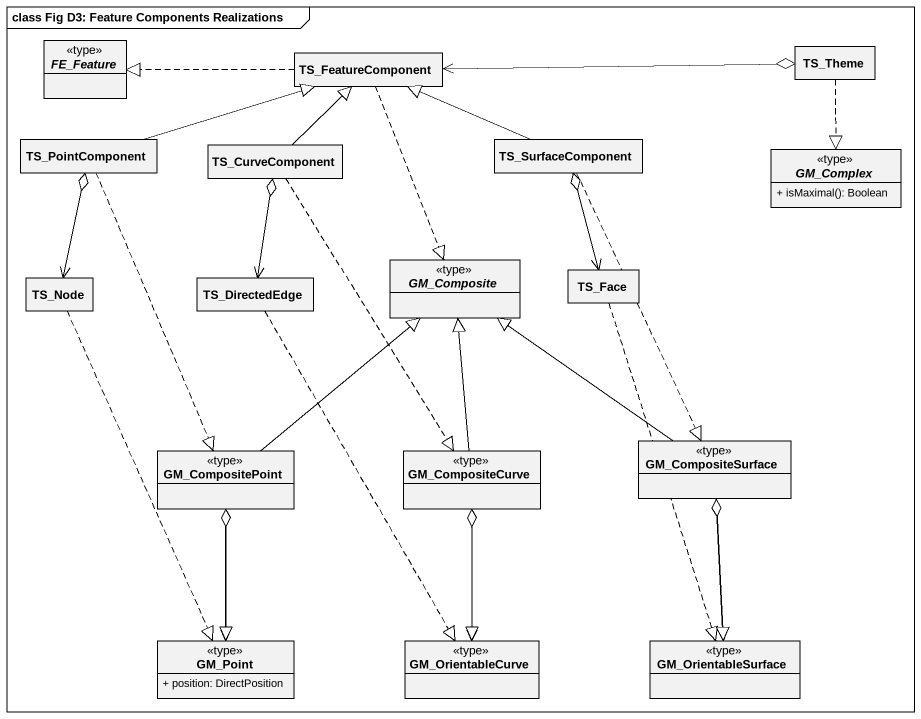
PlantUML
@startuml
mainframe class Fig D3: Feature Components Realizations
hide circle
hide empty members
skinparam classAttributeIconSize 0
abstract class FE_Feature <<type>>
class TS_FeatureComponent
class TS_Theme
class TS_PointComponent
class TS_CurveComponent
class TS_SurfaceComponent
abstract class GM_Complex <<type>> {
  + isMaximal(): Boolean
}
abstract class GM_Composite <<type>>
class TS_Node
class TS_DirectedEdge
class TS_Face
class GM_CompositePoint <<type>>
class GM_CompositeCurve <<type>>
class GM_CompositeSurface <<type>>
class GM_Point <<type>> {
  + position: DirectPosition
}
class GM_OrientableCurve <<type>>
class GM_OrientableSurface <<type>>
TS_FeatureComponent .left.|> FE_Feature
TS_FeatureComponent <-right-o TS_Theme
TS_FeatureComponent ..|> GM_Composite
TS_Theme ..|> GM_Complex
TS_PointComponent -right-|> TS_FeatureComponent
TS_PointComponent ..|> GM_CompositePoint
TS_CurveComponent -up-|> TS_FeatureComponent
TS_CurveComponent ..|> GM_CompositeCurve
TS_SurfaceComponent -left-|> TS_FeatureComponent
TS_SurfaceComponent ..|> GM_CompositeSurface
TS_Node <-up-o TS_PointComponent
TS_Node ..|> GM_Point
TS_DirectedEdge <-up-o TS_CurveComponent
TS_DirectedEdge ..|> GM_OrientableCurve
TS_Face <-up-o TS_SurfaceComponent
TS_Face ..|> GM_OrientableSurface
GM_CompositePoint -up-|> GM_Composite
GM_CompositePoint --|> GM_Point
GM_CompositeCurve -up-|> GM_Composite
GM_CompositeCurve o--> GM_OrientableCurve
GM_CompositeCurve --|> GM_OrientableCurve
GM_CompositeSurface -up-|> GM_Composite
GM_CompositeSurface --|> GM_OrientableSurface
GM_Point <-up-o GM_CompositePoint
GM_OrientableSurface <-up-o GM_CompositeSurface
@enduml
